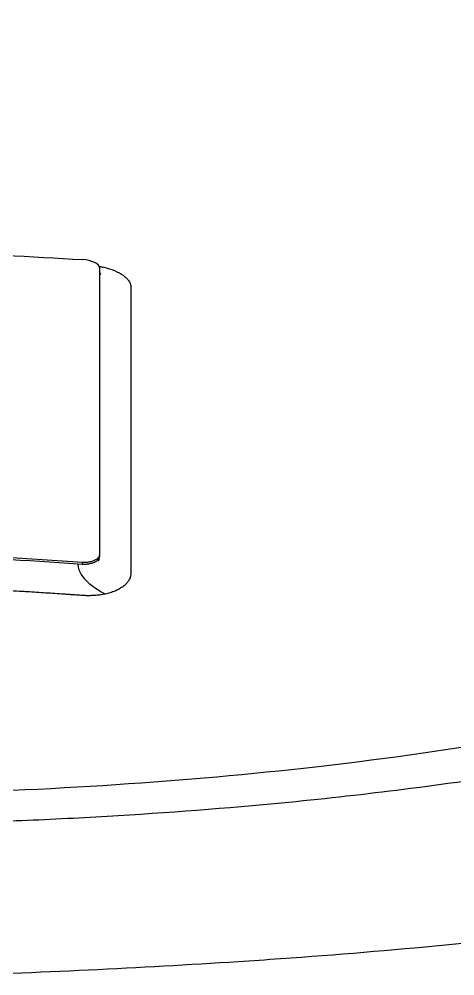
# Model space of a CAD drawing. Header units: millimetres. Extents: x 0 to 4378, y 0 to 2376.
# Drawn here: x 781.64 to 789.43, y 2087.57 to 2104.67 of the extents above; entities that cross this region are included whole.
import ezdxf

# ---------------------------------------------------------------- set-up
doc = ezdxf.new("R2010")
doc.units = ezdxf.units.MM
doc.header["$LTSCALE"] = 0.2

# ---------------------------------------------------------------- blocks, each defined once
blk = doc.blocks.new('A$Ce3085cef_1')
for p, q in [((5.858, -66.165), (5.858, -71.33)), ((5.558, -71.474), (5.476, -71.468)), ((5.558, -71.474), (5.558, -71.44))]:
    blk.add_line(p, q)
for centre, radius, start, end in [((0, 0), 86.413, 313.06048, 226.93952), ((0, -110.7), 39, 83.35326423064669, 83.35328532744296)]:
    blk.add_arc(centre, radius, start, end)
for centre, major_axis, ratio, start_param, end_param in [((5.558, -66.146), (0.3, -0.023), 0.395366, 0.029809, 1.600602), ((5.501, -66.476), (0.923, -0.045), 0.403146, 0.572465, 1.103519)]:
    blk.add_ellipse(centre, major_axis=major_axis, ratio=ratio, start_param=start_param, end_param=end_param)
for points, knots in [([(20.58, -62.176), (20.978, -62.303), (21.363, -62.434), (22.1, -62.703), (22.455, -62.842), (23.474, -63.266), (24.093, -63.561), (25.756, -64.476), (26.609, -65.127), (27.208, -65.843), (27.242, -65.886), (27.348, -66.022), (27.414, -66.114), (27.542, -66.309), (27.602, -66.41), (27.779, -66.75), (27.872, -66.999), (27.955, -67.387), (27.973, -67.525), (27.987, -67.798), (27.983, -67.933), (27.96, -68.139), (27.95, -68.208), (27.885, -68.551), (27.791, -68.824), (27.589, -69.224), (27.514, -69.352), (27.247, -69.754), (27.02, -70.024), (26.485, -70.555), (26.176, -70.814), (25.476, -71.323), (25.085, -71.572), (24.225, -72.057), (23.756, -72.293), (23, -72.633), (22.743, -72.743), (22.345, -72.904), (22.211, -72.958), (21.808, -73.113), (21.527, -73.217), (21.09, -73.369), (20.941, -73.42), (20.212, -73.663), (19.619, -73.842), (18.44, -74.167), (17.871, -74.311), (16.256, -74.687), (15.17, -74.904), (13.191, -75.239), (12.316, -75.368), (10.749, -75.569), (10.065, -75.647), (8.335, -75.82), (7.274, -75.904), (5.659, -76.002), (5.117, -76.03), (4.028, -76.076), (3.482, -76.095), (2.932, -76.109)], [0.000017, 0.000017, 0.000017, 0.000017, 0.176039, 0.176039, 0.352436, 0.352436, 0.705321, 0.705321, 1.409825, 1.409825, 1.455442, 1.455442, 1.551535, 1.551535, 1.656164, 1.656164, 1.900706, 1.900706, 2.034322, 2.034322, 2.163764, 2.163764, 2.23071, 2.23071, 2.493873, 2.493873, 2.618927, 2.618927, 2.888841, 2.888841, 3.15547, 3.15547, 3.421439, 3.421439, 3.688226, 3.688226, 3.819032, 3.819032, 3.88401, 3.88401, 4.01084, 4.01084, 4.07486, 4.07486, 4.323328, 4.323328, 4.540387, 4.540387, 4.920961, 4.920961, 5.206452, 5.206452, 5.420954, 5.420954, 5.743111, 5.743111, 5.904, 5.904, 6.064928, 6.064928, 6.064928, 6.064928]), ([(-0.009, -75.606), (0.811, -75.606), (1.629, -75.596), (3.678, -75.546), (4.931, -75.491), (7.367, -75.329), (8.561, -75.223), (12.385, -74.788), (14.868, -74.35), (19.709, -73.132), (21.9, -72.313), (25.248, -70.393), (26.193, -69.351), (26.837, -67.403), (26.657, -66.354), (25.038, -64.716), (24.318, -64.196), (22.268, -63.065), (21.039, -62.595), (20.251, -62.317)], [-3.39418, -3.39418, -3.39418, -3.39418, -3.261671, -3.261671, -3.054858, -3.054858, -2.849127, -2.849127, -2.378218, -2.378218, -1.814355, -1.814355, -1.213576, -1.213576, -0.643142, -0.643142, -0.364576, -0.364576, -0.000015, -0.000015, -0.000015, -0.000015]), ([(-5.564, -66.027), (-3.714, -65.91), (-1.863, -65.85), (1.85, -65.85), (3.705, -65.909), (5.558, -66.027)], [0, 0, 0, 0, 0.4995825, 0.4995825, 0.9999999, 0.9999999, 0.9999999, 0.9999999]), ([(5.854, -66.146), (5.858, -66.147), (5.861, -66.148), (5.884, -66.153), (5.903, -66.157), (5.926, -66.163), (5.929, -66.164), (5.933, -66.165)], [0.701205629, 0.701205629, 0.701205629, 0.701205629, 0.701472592, 0.701472592, 0.702836989, 0.702836989, 0.703125, 0.703125, 0.703125, 0.703125]), ([(5.858, -66.207), (5.858, -66.209), (5.858, -66.208), (5.858, -66.211), (5.858, -66.213), (5.858, -66.216), (5.858, -66.218), (5.859, -66.232), (5.86, -66.239), (5.867, -66.268), (5.873, -66.279), (5.881, -66.289), (5.883, -66.291), (5.883, -66.291)], [0, 0, 0, 0, 0.00080001, 0.00080001, 0.0032034, 0.0032034, 0.00907869, 0.00907869, 0.01446922, 0.01446922, 0.029201, 0.029201, 0.03897565, 0.03897565, 0.03897565, 0.03897565]), ([(6.287, -66.313), (6.296, -66.319), (6.304, -66.325), (6.312, -66.332), (6.32, -66.338), (6.328, -66.345), (6.336, -66.351), (6.35, -66.365), (6.363, -66.378), (6.374, -66.392), (6.382, -66.402), (6.389, -66.412), (6.395, -66.421), (6.401, -66.431), (6.406, -66.441), (6.41, -66.451), (6.413, -66.459), (6.415, -66.467), (6.417, -66.474), (6.42, -66.485), (6.421, -66.496), (6.421, -66.507), (6.421, -66.509), (6.421, -66.512), (6.421, -66.514), (6.421, -66.523), (6.421, -66.531), (6.421, -66.539), (6.421, -66.541), (6.421, -66.544), (6.421, -66.546), (6.421, -66.548), (6.421, -66.55), (6.421, -66.553), (6.422, -66.574), (6.421, -66.596), (6.421, -66.618), (6.421, -66.634), (6.421, -66.651), (6.421, -66.668), (6.421, -66.702), (6.421, -66.733), (6.421, -66.764), (6.421, -66.795), (6.421, -66.826), (6.421, -66.858), (6.421, -66.875), (6.421, -66.891), (6.421, -66.909)], [0.71415673, 0.71415673, 0.71415673, 0.71415673, 0.71531044, 0.71531044, 0.71531044, 0.7164591, 0.7164591, 0.7164591, 0.71875, 0.71875, 0.71875, 0.72042182, 0.72042182, 0.72042182, 0.72211417, 0.72211417, 0.72211417, 0.72340425, 0.72340425, 0.72340425, 0.72524491, 0.72524491, 0.72524491, 0.72567726, 0.72567726, 0.72567726, 0.72708246, 0.72708246, 0.72708246, 0.72744673, 0.72744673, 0.72744673, 0.72785169, 0.72785169, 0.72785169, 0.73155671, 0.73155671, 0.73155671, 0.734375, 0.734375, 0.734375, 0.73979676, 0.73979676, 0.73979676, 0.74519722, 0.74519722, 0.74519722, 0.74793659, 0.74793659, 0.74793659, 0.74793659]), ([(6.421, -66.909), (6.421, -66.922), (6.421, -66.935), (6.421, -66.949), (6.421, -67.137), (6.421, -67.323), (6.421, -67.509), (6.421, -67.719), (6.421, -67.927), (6.421, -68.133), (6.421, -68.154), (6.421, -68.174), (6.421, -68.195), (6.421, -68.393), (6.421, -68.588), (6.421, -68.78), (6.421, -68.787), (6.421, -68.793), (6.421, -68.799), (6.421, -68.891), (6.421, -68.982), (6.421, -69.072), (6.421, -69.08), (6.421, -69.087), (6.421, -69.095), (6.421, -69.191), (6.421, -69.267), (6.421, -69.379), (6.421, -69.381), (6.421, -69.383), (6.421, -69.385), (6.421, -69.404), (6.421, -69.423), (6.421, -69.442), (6.421, -69.654), (6.421, -69.862), (6.421, -70.065), (6.421, -70.179), (6.421, -70.285), (6.421, -70.393), (6.421, -70.496), (6.421, -70.601), (6.421, -70.717), (6.421, -70.898), (6.421, -71.071), (6.421, -71.246), (6.421, -71.301), (6.421, -71.357), (6.421, -71.413), (6.421, -71.43), (6.421, -71.447), (6.421, -71.464), (6.421, -71.5), (6.421, -71.537), (6.421, -71.573), (6.421, -71.592), (6.42, -71.61), (6.421, -71.628), (6.421, -71.647), (6.419, -71.665), (6.415, -71.683), (6.411, -71.706), (6.402, -71.728), (6.391, -71.749), (6.388, -71.754), (6.386, -71.759), (6.383, -71.764), (6.378, -71.772), (6.373, -71.78), (6.367, -71.787), (6.355, -71.804), (6.341, -71.82), (6.325, -71.835), (6.309, -71.85), (6.291, -71.865), (6.272, -71.879), (6.25, -71.894), (6.226, -71.909), (6.2, -71.922), (6.179, -71.933), (6.157, -71.943), (6.134, -71.953), (6.108, -71.963), (6.08, -71.973), (6.051, -71.982), (6.022, -71.99), (5.992, -71.998), (5.961, -72.005)], [0.7479366, 0.7479366, 0.7479366, 0.7479366, 0.75, 0.75, 0.75, 0.7778267, 0.7778267, 0.7778267, 0.8093257, 0.8093257, 0.8093257, 0.8125, 0.8125, 0.8125, 0.8427642, 0.8427642, 0.8427642, 0.84375, 0.84375, 0.84375, 0.8581849, 0.8581849, 0.8581849, 0.859375, 0.859375, 0.859375, 0.8746955, 0.8746955, 0.8746955, 0.875, 0.875, 0.875, 0.8775605, 0.8775605, 0.8775605, 0.90625, 0.90625, 0.90625, 0.9222304, 0.9222304, 0.9222304, 0.9375, 0.9375, 0.9375, 0.9612141, 0.9612141, 0.9612141, 0.96875, 0.96875, 0.96875, 0.9710053, 0.9710053, 0.9710053, 0.9758787, 0.9758787, 0.9758787, 0.9783012, 0.9783012, 0.9783012, 0.9807089, 0.9807089, 0.9807089, 0.9837027, 0.9837027, 0.9837027, 0.984375, 0.984375, 0.984375, 0.9854706, 0.9854706, 0.9854706, 0.987866, 0.987866, 0.987866, 0.9902844, 0.9902844, 0.9902844, 0.9929842, 0.9929842, 0.9929842, 0.9951532, 0.9951532, 0.9951532, 0.9975841, 0.9975841, 0.9975841, 1, 1, 1, 1]), ([(31.278, -69.946), (31.323, -69.995), (31.367, -70.044), (31.458, -70.151), (31.504, -70.209), (31.634, -70.384), (31.709, -70.502), (31.838, -70.744), (31.89, -70.866), (31.966, -71.109), (31.991, -71.23), (32.028, -71.596), (31.998, -71.84), (31.835, -72.309), (31.704, -72.534), (31.459, -72.865), (31.363, -72.98), (30.35, -74.039), (28.634, -74.92), (25.88, -75.806), (25.568, -75.901), (25.085, -76.042), (24.922, -76.088), (23.419, -76.503), (21.922, -76.843), (19.683, -77.262), (19.056, -77.371), (17.28, -77.657), (16.097, -77.824), (13.032, -78.198), (11.094, -78.385), (8.843, -78.545), (8.591, -78.562), (6.587, -78.692), (4.758, -78.783), (2.932, -78.83)], [1.717812, 1.717812, 1.717812, 1.717812, 1.765731, 1.765731, 1.822697, 1.822697, 1.935907, 1.935907, 2.05247, 2.05247, 2.166843, 2.166843, 2.399096, 2.399096, 2.616669, 2.616669, 2.736228, 2.736228, 3.700499, 3.700499, 3.819408, 3.819408, 3.878521, 3.878521, 4.356179, 4.356179, 4.534962, 4.534962, 4.848781, 4.848781, 5.320636, 5.320636, 5.379891, 5.379891, 5.794291, 5.794291, 5.794291, 5.794291]), ([(5.558, -71.44), (4.594, -71.371), (3.628, -71.319), (1.772, -71.252), (0.886, -71.236), (-0.893, -71.236), (-1.779, -71.253), (-3.635, -71.319), (-4.6, -71.372), (-5.564, -71.441)], [-1.113249, -1.113249, -1.113249, -1.113249, -0.823214, -0.823214, -0.556626, -0.556626, -0.29, -0.29, -0.000002, -0.000002, -0.000002, -0.000002]), ([(5.476, -71.468), (4.564, -71.404), (3.652, -71.354), (1.825, -71.287), (0.911, -71.27), (-0.003, -71.27)], [0, 0, 0, 0, 0.5, 0.5, 1, 1, 1, 1]), ([(5.858, -71.304), (5.858, -71.312), (5.856, -71.321), (5.853, -71.329), (5.85, -71.337), (5.846, -71.345), (5.84, -71.353), (5.833, -71.363), (5.823, -71.372), (5.812, -71.381), (5.799, -71.391), (5.784, -71.4), (5.768, -71.407), (5.751, -71.415), (5.732, -71.422), (5.711, -71.427), (5.689, -71.433), (5.665, -71.437), (5.64, -71.439), (5.613, -71.442), (5.586, -71.442), (5.558, -71.44)], [-0.04708138, -0.04708138, -0.04708138, -0.04708138, -0.04206146, -0.04206146, -0.04206146, -0.03717861, -0.03717861, -0.03717861, -0.03071826, -0.03071826, -0.03071826, -0.02354664, -0.02354664, -0.02354664, -0.01630306, -0.01630306, -0.01630306, -0.00841398, -0.00841398, -0.00841398, -0.00000018, -0.00000018, -0.00000018, -0.00000018]), ([(5.476, -71.468), (5.476, -71.542), (5.499, -71.608), (5.594, -71.752), (5.68, -71.825), (5.839, -71.933), (5.898, -71.969), (5.961, -72.005)], [0, 0, 0, 0, 0.326014, 0.326014, 0.76787, 0.76787, 1, 1, 1, 1]), ([(5.858, -71.33), (5.858, -71.33), (5.858, -71.331), (5.858, -71.332), (5.857, -71.332), (5.857, -71.333), (5.857, -71.334), (5.857, -71.335), (5.857, -71.335), (5.857, -71.336), (5.857, -71.339), (5.857, -71.342), (5.856, -71.346), (5.855, -71.35), (5.854, -71.354), (5.853, -71.358), (5.851, -71.363), (5.848, -71.369), (5.845, -71.375), (5.842, -71.38), (5.839, -71.385), (5.834, -71.39), (5.83, -71.395), (5.825, -71.4), (5.82, -71.405), (5.814, -71.411), (5.807, -71.416), (5.8, -71.421), (5.792, -71.426), (5.784, -71.431), (5.775, -71.436), (5.771, -71.438), (5.767, -71.439), (5.763, -71.441), (5.754, -71.446), (5.744, -71.449), (5.735, -71.452), (5.728, -71.455), (5.722, -71.457), (5.716, -71.458), (5.713, -71.459), (5.709, -71.46), (5.706, -71.461), (5.695, -71.464), (5.685, -71.466), (5.676, -71.467), (5.666, -71.469), (5.657, -71.47), (5.648, -71.471), (5.64, -71.472), (5.632, -71.473), (5.625, -71.474), (5.618, -71.474), (5.612, -71.474), (5.606, -71.475), (5.601, -71.475), (5.597, -71.475), (5.593, -71.475), (5.59, -71.475), (5.588, -71.475), (5.586, -71.475), (5.585, -71.475), (5.584, -71.475), (5.584, -71.475), (5.581, -71.475), (5.578, -71.475), (5.576, -71.475), (5.571, -71.474), (5.567, -71.474), (5.563, -71.474), (5.561, -71.474), (5.559, -71.474), (5.558, -71.474)], [0, 0, 0, 0, 0.023018, 0.023018, 0.023018, 0.036562, 0.036562, 0.036562, 0.048305, 0.048305, 0.048305, 0.078387, 0.078387, 0.078387, 0.104842, 0.104842, 0.104842, 0.137267, 0.137267, 0.137267, 0.163315, 0.163315, 0.163315, 0.18854, 0.18854, 0.18854, 0.213896, 0.213896, 0.213896, 0.239412, 0.239412, 0.239412, 0.25, 0.25, 0.25, 0.274569, 0.274569, 0.274569, 0.290753, 0.290753, 0.290753, 0.300557, 0.300557, 0.300557, 0.328948, 0.328948, 0.328948, 0.358742, 0.358742, 0.358742, 0.389352, 0.389352, 0.389352, 0.419909, 0.419909, 0.419909, 0.450165, 0.450165, 0.450165, 0.476592, 0.476592, 0.476592, 0.5, 0.5, 0.5, 0.652385, 0.652385, 0.652385, 0.903984, 0.903984, 0.903984, 1, 1, 1, 1]), ([(5.853, -71.356), (5.847, -71.375), (5.843, -71.396), (5.841, -71.413), (5.841, -71.416), (5.84, -71.418), (5.84, -71.419), (5.84, -71.419)], [0, 0, 0, 0, 0.00787608, 0.00787608, 0.00950038, 0.00950038, 0.01037618, 0.01037618, 0.01037618, 0.01037618]), ([(5.961, -72.005), (5.932, -72.01), (5.903, -72.015), (5.874, -72.019), (5.848, -72.023), (5.823, -72.026), (5.797, -72.028), (5.793, -72.028), (5.79, -72.029), (5.786, -72.029), (5.777, -72.03), (5.767, -72.031), (5.756, -72.031), (5.746, -72.032), (5.736, -72.033), (5.725, -72.033), (5.715, -72.033), (5.705, -72.034), (5.695, -72.034), (5.684, -72.034), (5.674, -72.034), (5.664, -72.034), (5.655, -72.034), (5.646, -72.034), (5.638, -72.034), (5.627, -72.034), (5.617, -72.034), (5.61, -72.033), (5.596, -72.033), (5.588, -72.033), (5.571, -72.032), (5.559, -72.031), (5.544, -72.03), (5.528, -72.029), (5.513, -72.028), (5.497, -72.027), (5.479, -72.025), (5.468, -72.025), (5.456, -72.024), (5.443, -72.023), (5.429, -72.022), (5.414, -72.021), (5.399, -72.02), (5.376, -72.018), (5.352, -72.016), (5.328, -72.015), (5.313, -72.013), (5.298, -72.012), (5.283, -72.011), (5.276, -72.011), (5.269, -72.011), (5.263, -72.01), (5.251, -72.009), (5.241, -72.009), (5.231, -72.008), (5.119, -72), (5.009, -71.993), (4.9, -71.986), (4.789, -71.979), (4.678, -71.972), (4.564, -71.965), (4.547, -71.964), (4.529, -71.963), (4.512, -71.962), (4.503, -71.961), (4.494, -71.961), (4.485, -71.96), (4.338, -71.952), (4.195, -71.944), (4.054, -71.936), (3.912, -71.928), (3.772, -71.921), (3.632, -71.914), (3.494, -71.908), (3.356, -71.901), (3.214, -71.895), (3.146, -71.892), (3.077, -71.889), (3.008, -71.887), (3.002, -71.886), (2.996, -71.886), (2.99, -71.886), (2.913, -71.883), (2.837, -71.88), (2.762, -71.877), (2.569, -71.87), (2.378, -71.863), (2.188, -71.858), (1.924, -71.85), (1.662, -71.843), (1.402, -71.838), (1.143, -71.833), (0.887, -71.83), (0.63, -71.828), (0.419, -71.826), (0.208, -71.825), (-0.003, -71.825)], [0, 0, 0, 0, 0.015625, 0.015625, 0.015625, 0.029442, 0.029442, 0.029442, 0.03125, 0.03125, 0.03125, 0.036194, 0.036194, 0.036194, 0.040616, 0.040616, 0.040616, 0.04495, 0.04495, 0.04495, 0.049445, 0.049445, 0.049445, 0.053883, 0.053883, 0.053883, 0.060191, 0.060191, 0.060191, 0.074351, 0.074351, 0.074351, 0.08475, 0.08475, 0.08475, 0.09375, 0.09375, 0.09375, 0.099011, 0.099011, 0.099011, 0.104429, 0.104429, 0.104429, 0.112414, 0.112414, 0.112414, 0.117741, 0.117741, 0.117741, 0.120399, 0.120399, 0.120399, 0.125, 0.125, 0.125, 0.180687, 0.180687, 0.180687, 0.237001, 0.237001, 0.237001, 0.245614, 0.245614, 0.245614, 0.25, 0.25, 0.25, 0.321535, 0.321535, 0.321535, 0.39312, 0.39312, 0.39312, 0.463252, 0.463252, 0.463252, 0.497095, 0.497095, 0.497095, 0.5, 0.5, 0.5, 0.536976, 0.536976, 0.536976, 0.631167, 0.631167, 0.631167, 0.762352, 0.762352, 0.762352, 0.892729, 0.892729, 0.892729, 1, 1, 1, 1])]:
    blk.add_open_spline(points, degree=3, knots=knots)

msp = doc.modelspace()

# ---------------------------------------------------------------- block references
msp.add_blockref('A$Ce3085cef_1', (777.219, 2166.397))

doc.saveas('drawing.dxf')
